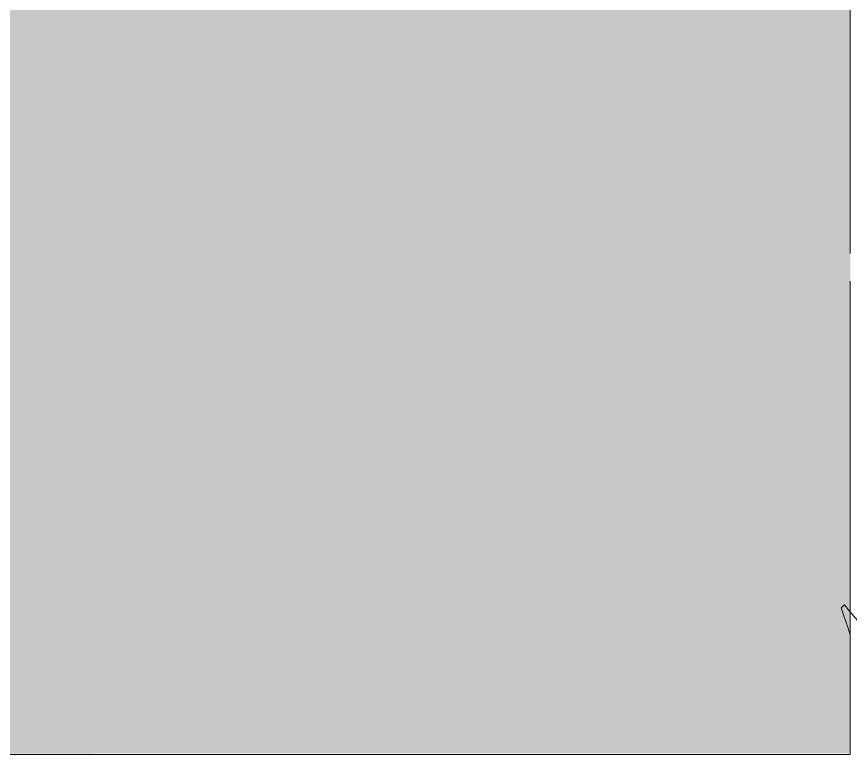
# Model space of a CAD drawing. Header units: millimetres. Extents: x -68946 to 288321, y -402657 to 324925.
# Drawn here: x 115239.9 to 115352.9, y -218780.9 to -218680.9 of the extents above; entities that cross this region are included whole.
import ezdxf

# ---------------------------------------------------------------- set-up
doc = ezdxf.new("R2010")
doc.units = ezdxf.units.MM
for name, color, linetype, lineweight in [('A-GLAZ-____-OTLN', 250, 'Continuous', 5), ('A-GLAZ-CURT-OTLN', 52, 'Continuous', 5), ('A-GLAZ-CWMG-MCUT', 51, 'Continuous', 9), ('A-GLAZ-CWMG-OTLN', 51, 'Continuous', 5), ('G-XREF-____-OTLN', 250, 'Continuous', 9)]:
    doc.layers.add(name, color=color, linetype=linetype, lineweight=lineweight)

# ---------------------------------------------------------------- blocks, each defined once
blk = doc.blocks.new('PNS_Панель прямоугольная2 - Нр_Стекло - 40мм-V33-АР1_Маркировочный план 3 этажа секция 2_3')
at = {"layer": 'A-GLAZ-____-OTLN'}
h = blk.add_hatch(dxfattribs=at)
h.set_pattern_fill('FP_23', color=256, style=0, pattern_type=2)
h.set_pattern_definition([(45, (-86907.5, -39714.82), (-282.8427, 282.8427), [200, -600]), (45, (-87107.5, -39814.82), (-282.8427, 282.8427), [600, -200]), (45, (-86707.5, -39914.82), (-282.8427, 282.8427), [200, -600])])
h.paths.add_polyline_path([(-492.5, 28.09), (-495.18, 28.09), (-494.19, 30.02)])
h.paths.add_polyline_path([(-492.5, 0), (-492.5, 24.34), (-495.23, 22.9), (-495.5, 25.67), (-492.5, 26.22), (-494.24, 27.47), (-492.5, 28.09), (-492.5, 40), (-502.5, 40), (-501.81, 30.02), (-500.5, 27.47), (-500.5, 26.57), (-500.85, 25.37), (-500.5, 24.82), (-502.5, 21), (-502.5, 0)])
h.paths.add_polyline_path([(502.5, 0), (501.76, 21.78), (500.5, 25.24), (500.5, 25.67), (500.5, 26.57), (500.6, 27.67), (502.5, 30.02), (502.5, 40), (492.5, 40), (492.5, 28.09), (495.5, 27.02), (492.5, 26.22), (495.5, 25.67), (495.23, 22.9), (492.5, 24.34), (492.5, 0)])
h.paths.add_polyline_path([(495.5, 27.47), (492.5, 28.09), (494.19, 30.02), (495.18, 28.09)])
blk = doc.blocks.new('Прямоугольный импост - Рядовой 50х200-40428490-АР1_Маркировочный план 3 этажа секция 2_3')
at = {"layer": 'A-GLAZ-CWMG-OTLN'}
blk.add_hatch(color=10, dxfattribs=at).paths.add_polyline_path([(82100, 39775.02), (83085, 39775.15), (83085, 39975.02), (82100, 39975.02), (82100, 39775.15)])
at = {"layer": 'A-GLAZ-CWMG-MCUT', "lineweight": 5}
for p, q in [((83085, 39842.92), (83085, 39975.02)), ((83085, 39775.02), (83085, 39839.17)), ((82100, 39775.02), (83085, 39775.02))]:
    blk.add_line(p, q, dxfattribs=at)
blk = doc.blocks.new('Прямоугольный импост - 200_dwg-17677014-АР1_Маркировочный план 3 этажа секция 2_3')
at = {"layer": 'G-XREF-____-OTLN', "flags": 128}
for points in [[(227970.64, 196732.26), (227970.53, 196732.16), (227970.43, 196732.05), (227970.32, 196731.95), (227970.21, 196731.85)], [(227970.21, 196731.85), (227970.52, 196730.93), (227970.83, 196730.02), (227971.14, 196729.11), (227971.45, 196728.2)], [(227972.69, 196729.79), (227972.18, 196730.41), (227971.66, 196731.03), (227971.15, 196731.64), (227970.64, 196732.26)]]:
    blk.add_lwpolyline(points, dxfattribs=at)
blk = doc.blocks.new('Прямоугольный импост - 200_dwg-V207-АР1_Маркировочный план 3 этажа секция 2_3')
at = {"layer": 'G-XREF-____-OTLN', "flags": 128}
for points in [[(227970.64, 196732.26), (227970.53, 196732.16), (227970.43, 196732.05), (227970.32, 196731.95), (227970.21, 196731.85)], [(227970.21, 196731.85), (227970.52, 196730.93), (227970.83, 196730.02), (227971.14, 196729.11), (227971.45, 196728.2)], [(227972.69, 196729.79), (227972.18, 196730.41), (227971.66, 196731.03), (227971.15, 196731.64), (227970.64, 196732.26)]]:
    blk.add_lwpolyline(points, dxfattribs=at)
blk = doc.blocks.new('Прямоугольный импост - 42х50х200h-V208-АР1_Маркировочный план 3 этажа секция 2_3')
for name in ['Прямоугольный импост - 200_dwg-17677014-АР1_Маркировочный план 3 этажа секция 2_3', 'Прямоугольный импост - 200_dwg-V207-АР1_Маркировочный план 3 этажа секция 2_3']:
    blk.add_blockref(name, (-227996.45, -196751.8))

msp = doc.modelspace()

# ---------------------------------------------------------------- block references
at = {"layer": 'A-GLAZ-CURT-OTLN'}
msp.add_blockref('PNS_Панель прямоугольная2 - Нр_Стекло - 40мм-V33-АР1_Маркировочный план 3 этажа секция 2_3', (114860.4057, -218741.1056), dxfattribs=at)
at = {"layer": 'A-GLAZ-CWMG-OTLN'}
msp.add_blockref('Прямоугольный импост - Рядовой 50х200-40428490-АР1_Маркировочный план 3 этажа секция 2_3', (32267.9057, -258555.9292), dxfattribs=at)
at = {"layer": 'G-XREF-____-OTLN'}
msp.add_blockref('Прямоугольный импост - 42х50х200h-V208-АР1_Маркировочный план 3 этажа секция 2_3', (115377.9057, -218741.1056), dxfattribs=at)

doc.saveas('drawing.dxf')
